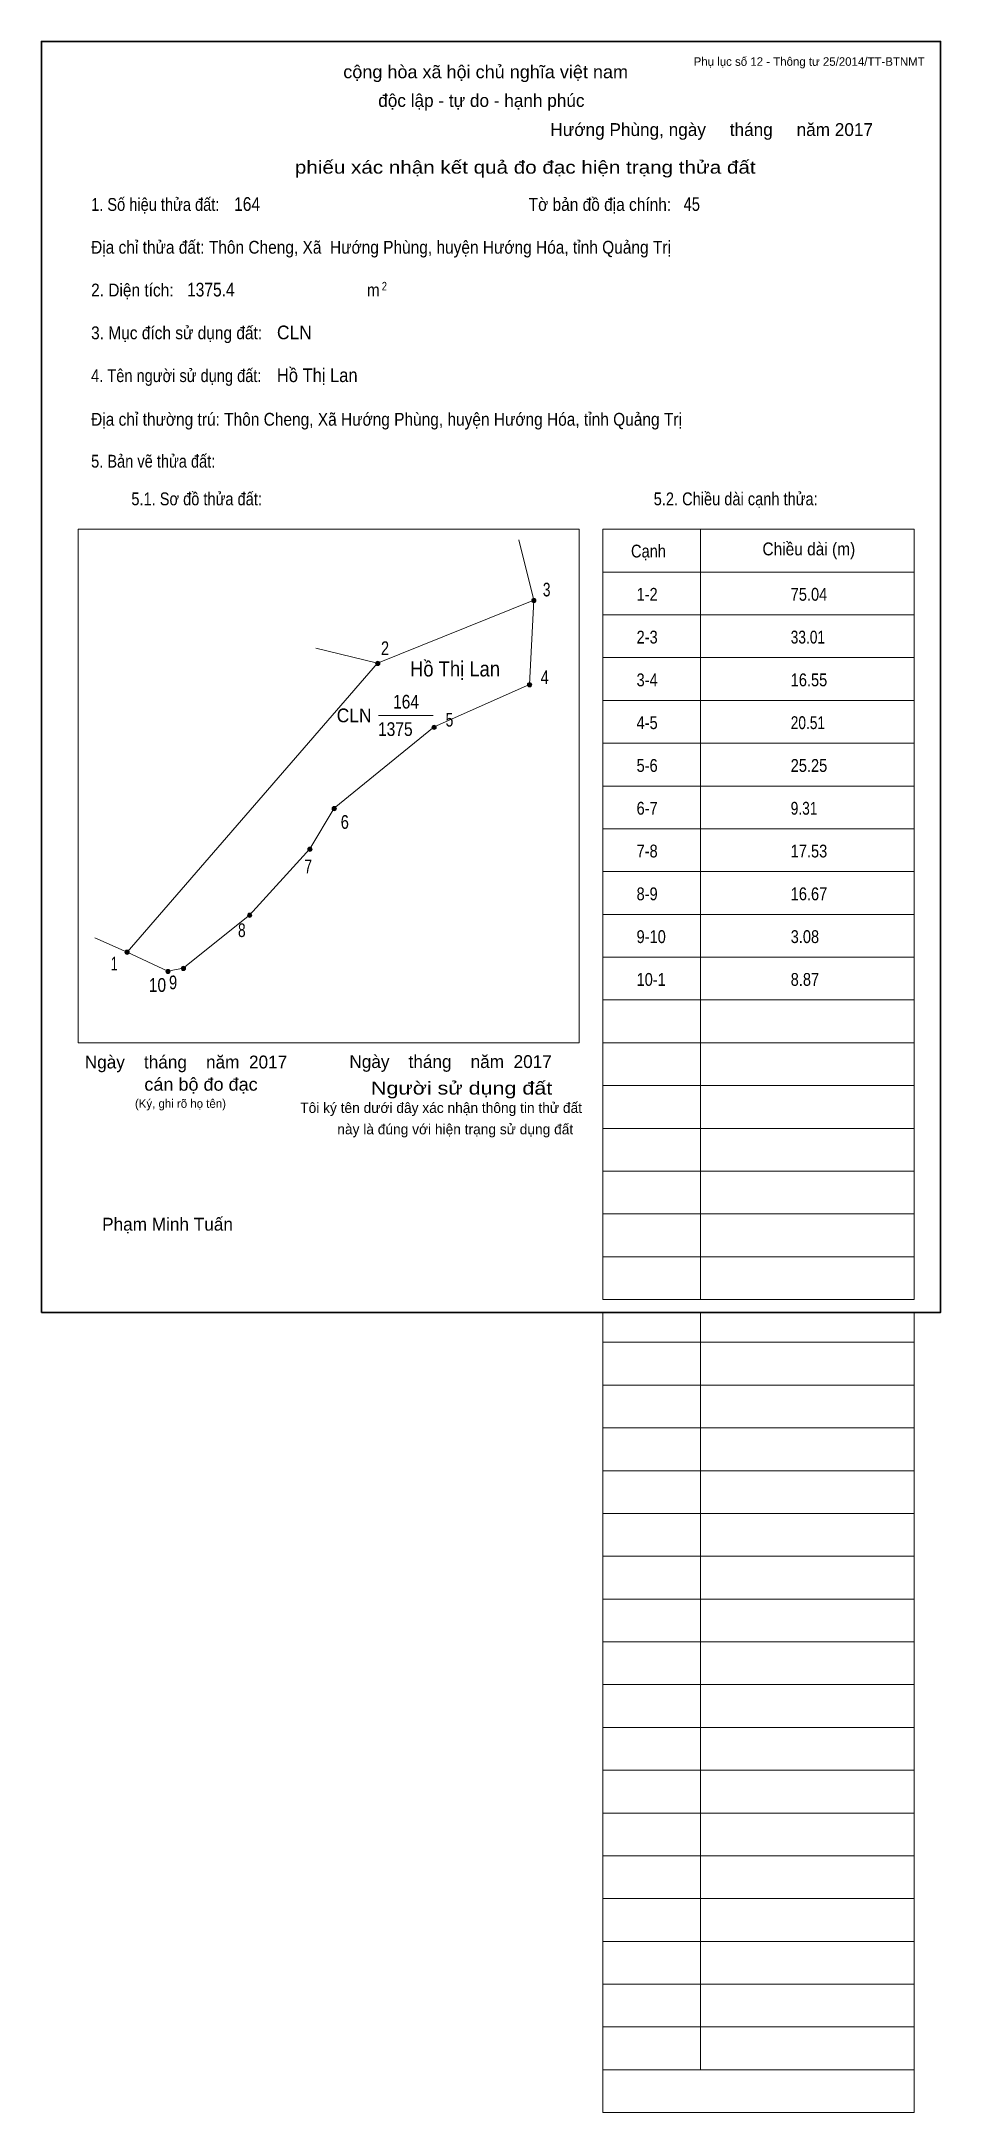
# Model space of a CAD drawing. Header units: centimetres. Extents: x 0 to 21, y -18.7 to 29.7.
import ezdxf
from ezdxf.enums import TextEntityAlignment as Align

# ---------------------------------------------------------------- set-up
doc = ezdxf.new("R2010")
doc.units = ezdxf.units.CM
doc.header["$LTSCALE"] = 0.12
for name, color, linetype in [('2', 7, 'Continuous'), ('30', 7, 'Continuous'), ('34', 7, 'Continuous')]:
    doc.layers.add(name, color=color, linetype=linetype)
for name, color, linetype, lineweight in [('32', 7, 'Continuous', 13), ('33', 7, 'Continuous', 13), ('6', 7, 'Continuous', 13), ('63', 7, 'Continuous', 13)]:
    doc.layers.add(name, color=color, linetype=linetype, lineweight=lineweight)

msp = doc.modelspace()

# ---------------------------------------------------------------- hatches: boundary and pattern name
at = {"layer": '32'}
for points in [[(11.5506, 16.6351, 1), (11.4506, 16.6351, 1)], [(7.9049, 15.1658, 1), (7.8049, 15.1658, 1)], [(11.4506, 14.667, 1), (11.3506, 14.667, 1)], [(9.2205, 13.6716, 1), (9.1205, 13.6716, 1)], [(6.8893, 11.7737, 1), (6.7893, 11.7737, 1)], [(6.3202, 10.8224, 1), (6.2202, 10.8224, 1)], [(4.9129, 9.2806, 1), (4.8129, 9.2806, 1)], [(2.0506, 8.4162, 1), (1.9506, 8.4162, 1)], [(3.0055, 7.9649, 1), (2.9055, 7.9649, 1)], [(3.365, 8.0376, 1), (3.265, 8.0376, 1)]]:
    msp.add_hatch(color=256, dxfattribs=at).paths.add_polyline_path(points)

# ---------------------------------------------------------------- linework, layer by layer
for centre in [(11.5006, 16.6351), (7.8549, 15.1658), (11.4006, 14.667), (9.1705, 13.6716), (6.8393, 11.7737), (6.2702, 10.8224), (4.8629, 9.2806), (2.0006, 8.4162), (2.9555, 7.9649), (3.315, 8.0376)]:
    msp.add_circle(centre, 0.05, dxfattribs=at)
at = {"layer": '33'}
msp.add_line((7.87, 13.95), (9.15, 13.95), dxfattribs=at)
at = {"layer": '6'}
for points in [[(11.4, 14.67), (11.5, 16.64), (11.15, 18.05)], [(11.5, 16.64), (7.85, 15.17), (6.41, 15.52)], [(7.85, 15.17), (2, 8.42), (1.25, 8.75)], [(2, 8.42), (2.95, 7.97), (3.31, 8.04), (4.86, 9.28), (6.27, 10.83), (6.84, 11.78), (9.17, 13.68), (11.4, 14.67)]]:
    msp.add_lwpolyline(points, dxfattribs=at)
at = {"layer": '63'}
for p, q in [((0.86, 18.3), (12.56, 18.3)), ((0.86, 6.3), (0.86, 18.3)), ((12.56, 6.3), (12.56, 18.3)), ((13.11, 18.3), (20.38, 18.3)), ((13.11, 0.3), (13.11, 18.3)), ((15.39, 0.3), (15.39, 18.3)), ((20.38, 0.3), (20.38, 18.3)), ((13.11, 17.3), (20.38, 17.3)), ((13.11, 16.3), (20.38, 16.3)), ((13.11, 15.3), (20.38, 15.3)), ((13.11, 14.3), (20.38, 14.3)), ((13.11, 13.3), (20.38, 13.3)), ((13.11, 12.3), (20.38, 12.3)), ((13.11, 11.3), (20.38, 11.3)), ((13.11, 10.3), (20.38, 10.3)), ((13.11, 9.3), (20.38, 9.3)), ((13.11, 8.3), (20.38, 8.3)), ((13.11, 7.3), (20.38, 7.3)), ((0.86, 6.3), (12.56, 6.3)), ((13.11, 6.3), (20.38, 6.3)), ((13.11, 5.3), (20.38, 5.3)), ((13.11, 4.3), (20.38, 4.3)), ((13.11, 3.3), (20.38, 3.3)), ((13.11, 2.3), (20.38, 2.3)), ((13.11, 1.3), (20.38, 1.3)), ((13.11, 0.3), (20.38, 0.3)), ((13.11, -18.7), (13.11, 0)), ((15.39, -17.7), (15.39, 0)), ((20.38, -18.7), (20.38, 0)), ((13.11, -0.7), (20.38, -0.7)), ((13.11, -0.7), (20.38, -0.7)), ((13.11, -1.7), (20.38, -1.7)), ((13.11, -2.7), (20.38, -2.7)), ((13.11, -3.7), (20.38, -3.7)), ((13.11, -4.7), (20.38, -4.7)), ((13.11, -5.7), (20.38, -5.7)), ((13.11, -6.7), (20.38, -6.7)), ((13.11, -7.7), (20.38, -7.7)), ((13.11, -8.7), (20.38, -8.7)), ((13.11, -9.7), (20.38, -9.7)), ((13.11, -10.7), (20.38, -10.7)), ((13.11, -11.7), (20.38, -11.7)), ((13.11, -12.7), (20.38, -12.7)), ((13.11, -13.7), (20.38, -13.7)), ((13.11, -14.7), (20.38, -14.7)), ((13.11, -15.7), (20.38, -15.7)), ((13.11, -16.7), (20.38, -16.7)), ((13.11, -17.7), (20.38, -17.7)), ((13.11, -18.7), (20.38, -18.7))]:
    msp.add_line(p, q, dxfattribs=at)
at = {"layer": '63', "lineweight": 35}
msp.add_lwpolyline([(0, 0), (0, 29.7), (21, 29.7), (21, 0)], close=True, dxfattribs=at)

# ---------------------------------------------------------------- texts
at = {"layer": '2', "width": 0.9}
msp.add_text('Hồ Thị Lan', height=0.3572, dxfattribs=at).set_placement((9.66, 14.86), align=Align.CENTER)
at = {"layer": '30'}
for s, width, p in [('1-2', 0.85, (13.9, 16.63)), ('75.04', 0.85, (17.5, 16.63)), ('2-3', 0.85, (13.9, 15.63)), ('33.01', 0.8, (17.5, 15.63)), ('3-4', 0.85, (13.9, 14.63)), ('16.55', 0.85, (17.5, 14.63)), ('4-5', 0.85, (13.9, 13.63)), ('20.51', 0.8, (17.5, 13.63)), ('5-6', 0.85, (13.9, 12.63)), ('25.25', 0.85, (17.5, 12.63)), ('6-7', 0.85, (13.9, 11.63)), ('9.31', 0.8, (17.5, 11.63)), ('7-8', 0.85, (13.9, 10.63)), ('17.53', 0.85, (17.5, 10.63)), ('8-9', 0.85, (13.9, 9.63)), ('16.67', 0.85, (17.5, 9.63)), ('9-10', 0.85, (13.9, 8.63)), ('3.08', 0.85, (17.5, 8.63)), ('10-1', 0.85, (13.9, 7.63)), ('8.87', 0.85, (17.5, 7.63))]:
    msp.add_text(s, height=0.3, dxfattribs=dict(at, width=width)).set_placement(p)
at = {"layer": '32'}
for s, width, p in [('3', 0.75, (11.8, 16.73)), ('2', 0.8, (8.025, 15.36)), ('4', 0.8, (11.755, 14.68)), ('5', 0.75, (9.53, 13.69)), ('6', 0.8, (7.085, 11.3)), ('7', 0.75, (6.23, 10.26)), ('8', 0.75, (4.68, 8.77)), ('1', 0.65, (1.7, 7.99)), ('10', 0.85, (2.71, 7.49)), ('9', 0.8, (3.075, 7.55))]:
    msp.add_text(s, height=0.32, dxfattribs=dict(at, width=width)).set_placement(p, align=Align.CENTER)
at = {"layer": '33', "width": 0.95}
msp.add_text('CLN', height=0.32, dxfattribs=at).set_placement((7.71, 13.79), align=Align.RIGHT)
at = {"layer": '33', "width": 0.85}
for s, p in [('164', (8.515, 14.11)), ('1375', (8.265, 13.47))]:
    msp.add_text(s, height=0.32, dxfattribs=at).set_placement(p, align=Align.CENTER)
at = {"layer": '34'}
for s, width, p in [('164', 0.85, (4.5, 25.74)), ('45', 0.8, (15, 25.74)), ('1375.4', 0.85, (3.4, 23.74)), ('CLN', 0.95, (5.5, 22.74)), ('Hồ Thị Lan', 0.9, (5.5, 21.74))]:
    msp.add_text(s, height=0.32, dxfattribs=dict(at, width=width)).set_placement(p)
at = {"layer": '63', "width": 1.05}
msp.add_text('cộng hòa xã hội chủ nghĩa việt nam', height=0.3, dxfattribs=at).set_placement((10.375, 28.84), align=Align.CENTER)
at = {"layer": '63'}
for s, height, p in [('Phụ lục số 12 - Thông tư 25/2014/TT-BTNMT', 0.2, (20.63, 29.13)), ('Ngày    tháng    năm  2017', 0.3, (5.74, 5.7)), ('Ngày    tháng    năm  2017', 0.3, (11.92, 5.71)), ('(Ký, ghi rõ họ tên)', 0.2, (4.31, 4.78))]:
    msp.add_text(s, height=height, dxfattribs=at).set_placement(p, align=Align.RIGHT)
for s, height, p in [('độc lập - tự do - hạnh phúc', 0.3, (10.275, 28.17)), ('Hướng Phùng, ngày     tháng     năm 2017', 0.3, (15.655, 27.49)), ('Tôi ký tên dưới đây xác nhận thông tin thử đất', 0.24, (9.335, 4.66)), ('này là đúng với hiện trạng sử dụng đất', 0.24, (9.665, 4.16)), ('Phạm Minh Tuấn', 0.3, (2.945, 1.91))]:
    msp.add_text(s, height=height, dxfattribs=at).set_placement(p, align=Align.CENTER)
for s, width, p in [('phiếu xác nhận kết quả đo đạc hiện trạng thửa đất', 1.2, (16.68, 26.61)), ('cán bộ đo đạc', 1.05, (5.05, 5.18)), ('Người sử dụng đất', 1.25, (11.93, 5.09))]:
    msp.add_text(s, height=0.3, dxfattribs=dict(at, width=width)).set_placement(p, align=Align.RIGHT)
for s, height, width, p in [('1. Số hiệu thửa đất:', 0.3, 0.85, (1.16, 25.74)), ('Tờ bản đồ địa chính:', 0.3, 0.9, (11.38, 25.74)), ('Địa chỉ thửa đất: Thôn Cheng, Xã  Hướng Phùng, huyện Hướng Hóa, tỉnh Quảng Trị', 0.3, 0.9, (1.16, 24.74)), ('2. Diện tích:', 0.3, 0.9, (1.16, 23.74)), ('m', 0.3, 0.9, (7.6, 23.74)), ('2', 0.2, 0.8, (7.95, 23.88)), ('3. Mục đích sử dụng đất:', 0.3, 0.9, (1.16, 22.74)), ('4. Tên người sử dụng đất:', 0.3, 0.85, (1.16, 21.74)), ('Địa chỉ thường trú: Thôn Cheng, Xã Hướng Phùng, huyện Hướng Hóa, tỉnh Quảng Trị', 0.3, 0.9, (1.16, 20.72)), ('5. Bản vẽ thửa đất:', 0.3, 0.85, (1.16, 19.74)), ('5.1. Sơ đồ thửa đất:', 0.3, 0.85, (2.1, 18.86)), ('5.2. Chiều dài cạnh thửa:', 0.3, 0.85, (14.3, 18.86)), ('Cạnh', 0.3, 0.85, (13.77, 17.64)), ('Chiều dài (m)', 0.3, 0.9, (16.84, 17.69))]:
    msp.add_text(s, height=height, dxfattribs=dict(at, width=width)).set_placement(p)

doc.saveas('drawing.dxf')
